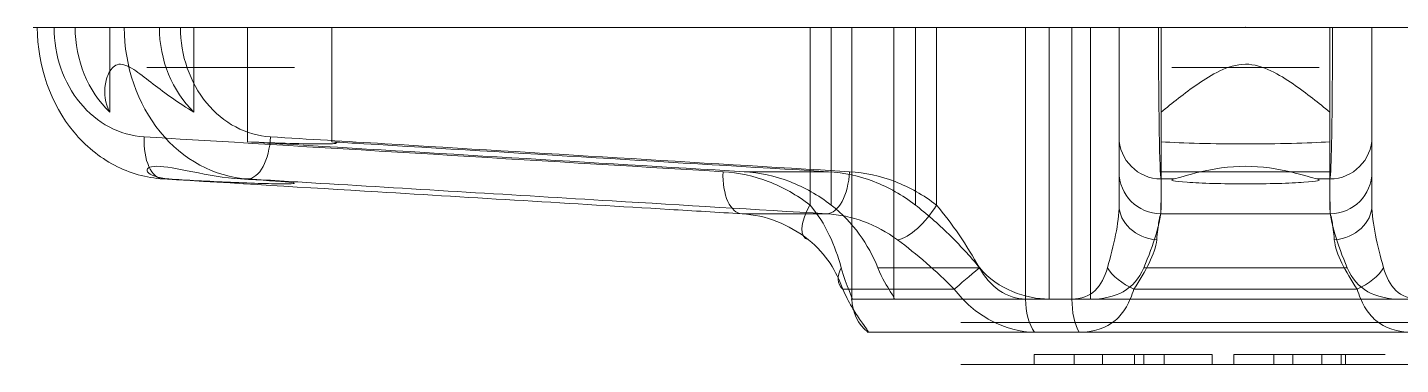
# Model space of a CAD drawing. Header units: inches. Extents: x -3.61 to 3.61, y -1 to 0.
# Drawn here: x -3.614 to 0.46, y -1 to 0 of the extents above; entities that cross this region are included whole.
import ezdxf

# ---------------------------------------------------------------- set-up
doc = ezdxf.new("R2010")
doc.units = ezdxf.units.IN
doc.header["$MEASUREMENT"] = 0
doc.layers.add('1', color=7, linetype='Continuous', true_color=0xffffff)
doc.layers.add('61', color=7, linetype='Continuous', true_color=0xffffff)

msp = doc.modelspace()

# ---------------------------------------------------------------- linework, layer by layer
at = {"layer": '1', "color": 1, "linetype": 'Continuous', "lineweight": 13}
for p, q in [((-3.5351, 0, -1.608), (-1.2921, 0, -0.313)), ((-3.4726, 0, -1.7162), (-3.3699, 0, -1.657)), ((-3.3699, 0, -1.657), (-3.3699, -0.2508, -1.657)), ((-3.1199, 0, -2.09), (-3.2226, 0, -2.1493)), ((-0.9171, 0, -0.9625), (-3.1601, 0, -2.2575)), ((-3.1199, -0.2508, -2.09), (-3.1199, 0, -2.09)), ((-2.9613, -0.3393, -1.421), (-2.9613, 0, -1.421)), ((-2.9613, 0, -1.421), (-1.2296, 0, -0.4212)), ((-2.7113, 0, -1.854), (-2.7113, -0.3393, -1.854)), ((-0.9796, 0, -0.8542), (-2.7113, 0, -1.854)), ((-1.2921, -0.5268, -0.313), (-1.2921, 0, -0.313)), ((-1.2296, -0.5268, -0.4212), (-1.2296, 0, -0.4212)), ((-1.1676, 0, -0.0795), (-1.1676, -0.8059, -0.0795)), ((-1.0429, 0, -0.071), (-1.0429, -0.8059, -0.071)), ((-0.9796, 0, -0.8542), (-0.9796, -0.5268, -0.8542)), ((-0.9171, 0, -0.9625), (-0.9171, -0.5268, -0.9625)), ((-0.6526, -0.8059, -0.9715), (-0.6526, 0, -0.9715)), ((-0.5829, -0.8059, -0.8677), (-0.5829, 0, -0.8677)), ((-0.515, -0.8059, 1.0509), (-0.515, 0, 1.0509)), ((-0.46, -0.8059, 0.9387), (-0.46, 0, 0.9387)), ((-0.375, 0, 1.2754), (-0.375, -0.5268, 1.2754)), ((-0.375, 0, 1.2754), (-0.375, 0, 3.8655)), ((-0.25, 0, 3.2751), (-0.25, -0.3393, 3.2751)), ((-0.25, -0.2508, 3.7469), (-0.25, 0, 3.7469)), ((-0.25, 0, 1.2754), (-0.25, -0.5268, 1.2754)), ((-0.25, 0, 1.2754), (-0.25, 0, 3.2751)), ((-0.25, 0, 3.7469), (-0.25, 0, 3.8655)), ((0.25, 0, 3.2751), (0.25, -0.3393, 3.2751)), ((0.25, -0.2508, 3.7469), (0.25, 0, 3.7469)), ((0.25, -0.5268, 1.2754), (0.25, 0, 1.2754)), ((0.25, 0, 3.8655), (0.25, 0, 3.7469)), ((0.25, 0, 3.2751), (0.25, 0, 1.2754)), ((0.375, -0.5268, 1.2754), (0.375, 0, 1.2754)), ((0.375, 0, 3.8655), (0.375, 0, 1.2754)), ((-0.627, -1, -0.3762), (-0.627, -0.97, -0.3762)), ((-0.627, -1, 0.3762), (-0.627, -0.97, 0.3762)), ((-0.5085, -1, 0.058), (-0.5085, -0.97, 0.058)), ((-0.5085, -1, 0.249), (-0.5085, -0.97, 0.249)), ((-0.5085, -1, -0.0621), (-0.5085, -0.97, -0.0621)), ((-0.5085, -1, -0.3762), (-0.5085, -0.97, -0.3762)), ((-0.4247, -1, -0.0705), (-0.4247, -0.97, -0.0705)), ((-0.3294, -1, 0.2463), (-0.3294, -0.97, 0.2463)), ((-0.3018, -1, -0.0442), (-0.3018, -0.97, -0.0442)), ((-0.241, -1, -0.3762), (-0.241, -0.97, -0.3762)), ((-0.0992, -1, -0.3762), (-0.0992, -0.97, -0.3762)), ((-0.0351, -1, -0.3762), (-0.0351, -0.97, -0.3762)), ((-0.0351, -1, 0.3762), (-0.0351, -0.97, 0.3762)), ((0.0836, -1, 0.249), (0.0836, -0.97, 0.249)), ((0.0836, -1, 0.0353), (0.0836, -0.97, 0.0353)), ((0.0836, -1, -0.0923), (0.0836, -0.97, -0.0923)), ((0.0836, -1, -0.3762), (0.0836, -0.97, -0.3762)), ((0.1408, -1, 0.249), (0.1408, -0.97, 0.249)), ((0.2261, -1, 0.2438), (0.2261, -0.97, 0.2438)), ((0.2838, -1, -0.0815), (0.2838, -0.97, -0.0815)), ((0.2962, -1, 0.3648), (0.2962, -0.97, 0.3648))]:
    msp.add_line(p, q, dxfattribs=at)
at = {"layer": '1', "color": 1, "linetype": 'Continuous', "lineweight": 13, "extrusion": (0, -1, 0)}
for centre, radius in [((-3.0406, -1.7555), 0.1406), ((0, 3.511), 0.1406), ((-3.0406, -1.7555, 0.119), 0.2188), ((-3.0406, -1.7555, 0.119), 0.1406), ((0, 3.511, 0.119), 0.2188), ((0, 3.511, 0.119), 0.1406), ((0, 0, 0.875), 0.845), ((0, 0, 1), 0.845)]:
    msp.add_circle(centre, radius, dxfattribs=at)
at = {"layer": '1', "color": 1, "linetype": 'Continuous', "lineweight": 13, "extrusion": (0, 1, 0)}
for centre, radius, start, end in [((3.4726, -1.7162), 0.125, 333.7004, 60), ((0, 0), 3.9986, 326.2996, 333.7004), ((0, 0), 3.8736, 326.2996, 333.7004), ((3.2226, -2.1493), 0.125, 240, 326.2996), ((0.25, 3.8655), 0.125, 0, 86.2996), ((0, 0), 3.9986, 86.2996, 93.7004), ((0, 0), 3.8736, 86.2996, 93.7004), ((-0.25, 3.8655), 0.125, 93.7004, 180), ((0, 0, -0.8059), 1.1703, 356.1063, 63.8937), ((0, 0, -0.8059), 1.0453, 356.1063, 63.8937), ((0, 0, -0.8059), 1.1703, 236.1063, 303.8937), ((0, 0, -0.8059), 1.0453, 236.1063, 303.8937)]:
    msp.add_arc(centre, radius, start, end, dxfattribs=at)
at = {"layer": '1', "color": 1, "linetype": 'Continuous', "lineweight": 13, "extrusion": (0, -1, 0)}
for centre, radius, start, end in [((-3.0406, -1.7555), 0.3438, 163.3418, 256.6582), ((-3.0406, -1.7555), 0.3438, 343.3418, 76.6582), ((-1.4171, -0.0964), 0.25, 300, 3.8937), ((-1.4171, -0.0964), 0.375, 300, 3.8937), ((0, 0), 1.1703, 116.1063, 183.8937), ((0, 0), 1.0453, 116.1063, 183.8937), ((-0.7921, -1.179), 0.375, 56.1063, 120), ((-0.7921, -1.179), 0.25, 56.1063, 120), ((0, 0), 1.1703, 236.1063, 303.8937), ((0, 0), 1.0453, 236.1063, 303.8937), ((-0.625, 1.2754), 0.25, 296.1063, 0), ((-0.625, 1.2754), 0.375, 296.1063, 0), ((0, 3.511), 0.3438, 223.3418, 316.6582), ((0, 3.511), 0.3438, 43.3418, 136.6582), ((0.625, 1.2754), 0.375, 180, 243.8937), ((0.625, 1.2754), 0.25, 180, 243.8937), ((0, 0, 0.4279), 1.5931, 200.9714, 219.0286), ((0, 0, 0.4279), 1.5931, 80.9714, 99.0286), ((0, 0, 0.4494), 3.5721, 205.9794, 206.6014), ((0, 0, 0.4494), 3.5721, 213.3986, 214.0206), ((0, 0, 0.4494), 3.5721, 93.3986, 94.0206), ((0, 0, 0.4494), 3.5721, 85.9794, 86.6014), ((0, 0, 0.5528), 1.5996, 200.9714, 219.0286), ((0, 0, 0.5528), 1.5996, 80.9714, 99.0286), ((0, 0, 0.7133), 1.126, 194.4367, 225.5633), ((0, 0, 0.7133), 1.126, 74.4367, 105.5633), ((0, 0, 0.7761), 1.2341, 194.4367, 225.5633), ((0, 0, 0.7761), 1.2341, 74.4367, 105.5633), ((0, 0, 0.9043), 1.1224, 116.1063, 183.8937), ((0, 0, 0.9043), 1.1224, 236.1063, 303.8937)]:
    msp.add_arc(centre, radius, start, end, dxfattribs=at)
at = {"layer": '1', "color": 1, "linetype": 'Continuous', "lineweight": 13, "extrusion": (0.864844, -0.052208, 0.499318)}
for centre, start, end in [((-0.5171, 0.2345, -3.535), 91.7265, 181.5162), ((-0.502, -0.2652, -3.535), 181.9367, 271.7265)]:
    msp.add_arc(centre, 0.125, start, end, dxfattribs=at)
at = {"layer": '1', "color": 1, "linetype": 'Continuous', "lineweight": 13, "extrusion": (0, 0.052208, 0.998636)}
for centre, start, end in [((0.25, 0.5098, 3.535), 360, 89.7898), ((-0.25, 0.5098, 3.535), 90.2102, 180)]:
    msp.add_arc(centre, 0.125, start, end, dxfattribs=at)
at = {"layer": '1', "color": 1, "linetype": 'Continuous', "lineweight": 13, "extrusion": (0.864868, -0.051689, 0.499332)}
for centre, start, end in [((-0.5159, 0.2347, -1.5491), 91.7094, 181.2388), ((-0.501, -0.2651, -1.5491), 182.1799, 271.7094)]:
    msp.add_arc(centre, 0.125, start, end, dxfattribs=at)
at = {"layer": '1', "color": 1, "linetype": 'Continuous', "lineweight": 13, "extrusion": (-2.18256e-15, 0.051689, 0.998663)}
for centre, start, end in [((0.25, 0.5087, 1.5491), 360, 89.5294), ((-0.25, 0.5087, 1.5491), 90.4706, 180)]:
    msp.add_arc(centre, 0.125, start, end, dxfattribs=at)
at = {"layer": '1', "color": 1, "linetype": 'Continuous', "lineweight": 13, "extrusion": (0.720211, -0.555333, 0.415814)}
for centre, start, end in [((-1.168, -0.1119, -0.7682), 107.777, 191.5647), ((-1.0153, -0.5881, -0.7682), 203.9893, 287.777)]:
    msp.add_arc(centre, 0.125, start, end, dxfattribs=at)
at = {"layer": '1', "color": 1, "linetype": 'Continuous', "lineweight": 13, "extrusion": (0, 0.555333, 0.831628)}
for centre, start, end in [((0.25, 1.1464, 0.7682), 0, 83.7877), ((-0.25, 1.1464, 0.7682), 96.2123, 180)]:
    msp.add_arc(centre, 0.125, start, end, dxfattribs=at)
at = {"layer": '1', "color": 1, "linetype": 'Continuous', "lineweight": 13, "extrusion": (0.315712, -0.766311, 0.559548)}
msp.add_arc((-1.2799, -0.3693, 0.0452), 0.125, 143.6362, 195.0756, dxfattribs=at)
at = {"layer": '1', "color": 1, "linetype": 'Continuous', "lineweight": 13, "extrusion": (0.642438, -0.766311, -0.006359)}
msp.add_arc((-1.0624, -0.8037, 0.0452), 0.125, 218.1259, 269.5654, dxfattribs=at)
at = {"layer": '1', "color": 1, "linetype": 'Continuous', "lineweight": 13, "extrusion": (0.326726, 0.766311, 0.553188)}
msp.add_arc((-0.0018, 1.3321, -0.0452), 0.125, 37.6228, 89.0622, dxfattribs=at)
at = {"layer": '1', "color": 1, "linetype": 'Continuous', "lineweight": 13, "extrusion": (-0.326726, 0.766311, 0.553188)}
msp.add_arc((0.0018, 1.3321, -0.0452), 0.125, 90.9378, 142.3772, dxfattribs=at)
at = {"layer": '1', "color": 1, "linetype": 'Continuous', "lineweight": 13, "extrusion": (-0.067906, -8.67016e-17, 0.997692)}
msp.add_arc((0.8059, -1.0453), 0.125, 270, 321.9455, dxfattribs=at)
at = {"layer": '1', "color": 1, "linetype": 'Continuous', "lineweight": 13, "extrusion": (0.830073, -2.13419e-16, -0.557654)}
msp.add_arc((-0.8059, -1.0453), 0.125, 218.0545, 270, dxfattribs=at)
at = {"layer": '1', "color": 1, "linetype": 'Continuous', "lineweight": 13, "extrusion": (0.897979, 3.20129e-16, 0.440038)}
msp.add_arc((-0.8059, 1.0453), 0.125, 90, 141.9455, dxfattribs=at)
at = {"layer": '1', "color": 1, "linetype": 'Continuous', "lineweight": 13}
for points, knots in [([(-3.2112, -0.4494, -1.5648), (-3.2614, -0.4464, -1.5925), (-3.3101, -0.4326, -1.6194), (-3.4009, -0.3848, -1.6697), (-3.4421, -0.3512, -1.6925), (-3.5449, -0.2275, -1.7495), (-3.5847, -0.115, -1.7716), (-3.5847, 0, -1.7716)], [0, 0, 0, 0, 0.25, 0.25, 0.5, 0.5, 1, 1, 1, 1]), ([(0.2505, -0.4494, 3.5633), (0.2516, -0.4464, 3.6207), (0.2526, -0.4326, 3.6764), (0.2545, -0.3848, 3.7801), (0.2553, -0.3512, 3.8272), (0.2573, -0.2275, 3.9447), (0.2581, -0.115, 3.9902), (0.2581, 0, 3.9902)], [0, 0, 0, 0, 0.25, 0.25, 0.5, 0.5, 1, 1, 1, 1]), ([(-3.3266, 0, -2.2186), (-3.3266, -0.1149, -2.2186), (-3.2876, -0.2273, -2.1953), (-3.1535, -0.3921, -2.1147), (-3.0589, -0.4434, -2.0578), (-2.9607, -0.4494, -1.9986)], [0, 0, 0, 0, 0.5, 0.5, 1, 1, 1, 1]), ([(-0.2581, 0, 3.9902), (-0.2581, -0.1149, 3.9902), (-0.2573, -0.2273, 3.9448), (-0.2546, -0.3921, 3.7883), (-0.2527, -0.4434, 3.678), (-0.2505, -0.4494, 3.5633)], [0, 0, 0, 0, 0.5, 0.5, 1, 1, 1, 1]), ([(-3.1199, -0.2508, -2.09), (-3.1645, -0.2251, -2.0794), (-3.2052, -0.1956, -2.0605), (-3.2593, -0.1538, -2.0216), (-3.2763, -0.1403, -2.0069), (-3.309, -0.1177, -1.9716), (-3.3248, -0.1091, -1.9507), (-3.3514, -0.1089, -1.9049), (-3.3616, -0.1173, -1.8808), (-3.376, -0.1397, -1.8348), (-3.3804, -0.1535, -1.8124), (-3.3871, -0.1955, -1.7457), (-3.3831, -0.2251, -1.701), (-3.3699, -0.2508, -1.657)], [0, 0, 0, 0, 0.25, 0.25, 0.375, 0.375, 0.5, 0.5, 0.625, 0.625, 0.75, 0.75, 1, 1, 1, 1]), ([(-0.25, -0.2508, 3.7469), (-0.2186, -0.2251, 3.7803), (-0.1819, -0.1956, 3.8061), (-0.1211, -0.1538, 3.8335), (-0.0999, -0.1403, 3.8408), (-0.053, -0.1177, 3.8515), (-0.027, -0.1091, 3.8547), (0.026, -0.1089, 3.8548), (0.052, -0.1173, 3.8517), (0.099, -0.1397, 3.8411), (0.1206, -0.1535, 3.8337), (0.1817, -0.1955, 3.8062), (0.2184, -0.2251, 3.7804), (0.25, -0.2508, 3.7469)], [0, 0, 0, 0, 0.25, 0.25, 0.375, 0.375, 0.5, 0.5, 0.625, 0.625, 0.75, 0.75, 1, 1, 1, 1]), ([(-2.9613, -0.3393, -1.421), (-2.9161, -0.3412, -1.4317), (-2.8728, -0.3427, -1.4519), (-2.798, -0.3449, -1.5075), (-2.7665, -0.3454, -1.5428), (-2.7194, -0.3454, -1.6243), (-2.7046, -0.3449, -1.6693), (-2.6938, -0.3427, -1.762), (-2.698, -0.3412, -1.8096), (-2.7113, -0.3393, -1.854)], [0, 0, 0, 0, 0.25, 0.25, 0.5, 0.5, 0.75, 0.75, 1, 1, 1, 1]), ([(0.25, -0.3393, 3.2751), (0.2181, -0.3412, 3.2413), (0.1791, -0.3427, 3.2139), (0.0934, -0.3449, 3.1769), (0.0471, -0.3454, 3.1673), (-0.047, -0.3454, 3.1672), (-0.0934, -0.3449, 3.1769), (-0.1791, -0.3427, 3.2139), (-0.2181, -0.3412, 3.2413), (-0.25, -0.3393, 3.2751)], [0, 0, 0, 0, 0.25, 0.25, 0.5, 0.5, 0.75, 0.75, 1, 1, 1, 1]), ([(-2.9822, -0.4494, -1.9663), (-3.029, -0.447, -1.9793), (-3.0793, -0.4373, -1.976), (-3.1674, -0.4195, -1.94), (-3.2058, -0.4119, -1.9069), (-3.2543, -0.4119, -1.8229), (-3.2638, -0.4195, -1.7729), (-3.2509, -0.4374, -1.6786), (-3.2285, -0.447, -1.6334), (-3.194, -0.4494, -1.5995)], [0, 0, 0, 0, 0.25, 0.25, 0.5, 0.5, 0.75, 0.75, 1, 1, 1, 1]), ([(-0.2118, -0.4494, 3.5659), (-0.1997, -0.447, 3.6125), (-0.1716, -0.4373, 3.6548), (-0.0965, -0.4195, 3.713), (-0.0483, -0.4119, 3.7297), (0.0482, -0.4119, 3.7298), (0.0965, -0.4195, 3.713), (0.1717, -0.4374, 3.6546), (0.1997, -0.447, 3.6125), (0.2118, -0.4494, 3.5659)], [0, 0, 0, 0, 0.25, 0.25, 0.5, 0.5, 0.75, 0.75, 1, 1, 1, 1]), ([(-1.4937, -0.5528, -0.5725), (-1.5657, -0.5485, -0.6142), (-1.6378, -0.5441, -0.6558), (-1.998, -0.5225, -0.864), (-2.2863, -0.5052, -1.0306), (-2.7867, -0.475, -1.3196), (-2.999, -0.4622, -1.4422), (-3.2112, -0.4494, -1.5648)], [0, 0, 0, 0, 0.125867, 0.125867, 0.629334, 0.629334, 1, 1, 1, 1]), ([(-3.194, -0.4494, -1.5995), (-3.1462, -0.4527, -1.5525), (-3.0771, -0.4565, -1.5298), (-2.9785, -0.4608, -1.5432), (-2.9466, -0.462, -1.5552), (-2.891, -0.4636, -1.5925), (-2.8678, -0.4641, -1.6174), (-2.8346, -0.4641, -1.6748), (-2.8246, -0.4636, -1.7075), (-2.8201, -0.462, -1.7738), (-2.8255, -0.4608, -1.8075), (-2.8635, -0.4565, -1.9001), (-2.9176, -0.4527, -1.9484), (-2.9822, -0.4494, -1.9663)], [0, 0, 0, 0, 0.25, 0.25, 0.375, 0.375, 0.5, 0.5, 0.625, 0.625, 0.75, 0.75, 1, 1, 1, 1]), ([(-2.9607, -0.4494, -1.9986), (-2.8886, -0.4537, -1.957), (-2.8166, -0.4581, -1.9154), (-2.4562, -0.4798, -1.7074), (-2.1679, -0.4972, -1.541), (-1.6673, -0.5273, -1.2522), (-1.455, -0.5401, -1.1297), (-1.2426, -0.5528, -1.0073)], [0, 0, 0, 0, 0.125867, 0.125867, 0.629334, 0.629334, 1, 1, 1, 1]), ([(-0.2505, -0.4494, 3.5633), (-0.2505, -0.4537, 3.4801), (-0.2505, -0.4581, 3.3969), (-0.2505, -0.4798, 2.9808), (-0.2506, -0.4972, 2.6479), (-0.2508, -0.5273, 2.07), (-0.2509, -0.5401, 1.8249), (-0.251, -0.5528, 1.5798)], [0, 0, 0, 0, 0.125867, 0.125867, 0.629334, 0.629334, 1, 1, 1, 1]), ([(0.2118, -0.4494, 3.5659), (0.2286, -0.4527, 3.5009), (0.2137, -0.4565, 3.4298), (0.1528, -0.4608, 3.351), (0.1265, -0.462, 3.3294), (0.0664, -0.4636, 3.2999), (0.0332, -0.4641, 3.2923), (-0.0331, -0.4641, 3.2922), (-0.0664, -0.4636, 3.2999), (-0.1261, -0.462, 3.3292), (-0.1526, -0.4608, 3.3507), (-0.2138, -0.4565, 3.4299), (-0.2286, -0.4527, 3.5009), (-0.2118, -0.4494, 3.5659)], [0, 0, 0, 0, 0.25, 0.25, 0.375, 0.375, 0.5, 0.5, 0.625, 0.625, 0.75, 0.75, 1, 1, 1, 1]), ([(0.251, -0.5528, 1.5798), (0.251, -0.5485, 1.663), (0.2509, -0.5441, 1.7463), (0.2507, -0.5225, 2.1624), (0.2506, -0.5052, 2.4952), (0.2505, -0.475, 3.0732), (0.2505, -0.4622, 3.3183), (0.2505, -0.4494, 3.5633)], [0, 0, 0, 0, 0.125867, 0.125867, 0.629334, 0.629334, 1, 1, 1, 1]), ([(-1.2921, -0.5268, -0.313), (-1.2685, -0.5541, -0.2993), (-1.25, -0.5844, -0.2837), (-1.2201, -0.6471, -0.2519), (-1.2085, -0.6797, -0.2356), (-1.1993, -0.7133, -0.2193)], [0, 0, 0, 0, 0.5, 0.5, 1, 1, 1, 1]), ([(-1.0905, -0.7133, -0.2807), (-1.105, -0.6781, -0.3064), (-1.123, -0.6446, -0.3315), (-1.1686, -0.5818, -0.3793), (-1.1964, -0.5524, -0.402), (-1.2296, -0.5268, -0.4212)], [0, 0, 0, 0, 0.5, 0.5, 1, 1, 1, 1]), ([(-0.9796, -0.5268, -0.8542), (-0.9464, -0.5524, -0.8351), (-0.9127, -0.5818, -0.8224), (-0.8486, -0.6446, -0.8068), (-0.8178, -0.6781, -0.8037), (-0.7883, -0.7133, -0.804)], [0, 0, 0, 0, 0.5, 0.5, 1, 1, 1, 1]), ([(-0.7896, -0.7133, -0.929), (-0.8084, -0.6797, -0.9288), (-0.8285, -0.6467, -0.9307), (-0.871, -0.584, -0.9408), (-0.8934, -0.5542, -0.9488), (-0.9171, -0.5268, -0.9625)], [0, 0, 0, 0, 0.5, 0.5, 1, 1, 1, 1]), ([(-0.4097, -0.7133, 1.1483), (-0.4002, -0.6797, 1.1645), (-0.3918, -0.6467, 1.1828), (-0.3792, -0.584, 1.2247), (-0.375, -0.5542, 1.2481), (-0.375, -0.5268, 1.2754)], [0, 0, 0, 0, 0.5, 0.5, 1, 1, 1, 1]), ([(-0.25, -0.5268, 1.2754), (-0.25, -0.5524, 1.2371), (-0.2558, -0.5818, 1.2017), (-0.2744, -0.6446, 1.1383), (-0.2871, -0.6781, 1.1101), (-0.3021, -0.7133, 1.0847)], [0, 0, 0, 0, 0.5, 0.5, 1, 1, 1, 1]), ([(0.3021, -0.7133, 1.0847), (0.2871, -0.678, 1.1102), (0.2742, -0.644, 1.1389), (0.2557, -0.5813, 1.2023), (0.25, -0.5525, 1.2369), (0.25, -0.5268, 1.2754)], [0, 0, 0, 0, 0.5, 0.5, 1, 1, 1, 1]), ([(0.375, -0.5268, 1.2754), (0.375, -0.5541, 1.2482), (0.3793, -0.5844, 1.2244), (0.3919, -0.6471, 1.1826), (0.4002, -0.6797, 1.1644), (0.4097, -0.7133, 1.1483)], [0, 0, 0, 0, 0.5, 0.5, 1, 1, 1, 1]), ([(-1.2961, -0.6301, -0.444), (-1.3254, -0.6069, -0.4635), (-1.3573, -0.5886, -0.4846), (-1.4238, -0.5626, -0.5278), (-1.4582, -0.5549, -0.5499), (-1.4937, -0.5528, -0.5725)], [0, 0, 0, 0, 0.5, 0.5, 1, 1, 1, 1]), ([(-1.2426, -0.5528, -1.0073), (-1.2053, -0.5549, -0.9879), (-1.1683, -0.5628, -0.9688), (-1.0976, -0.5889, -0.9328), (-1.0641, -0.6069, -0.916), (-1.0326, -0.6301, -0.9004)], [0, 0, 0, 0, 0.5, 0.5, 1, 1, 1, 1]), ([(-0.251, -0.5528, 1.5798), (-0.2529, -0.5549, 1.5378), (-0.2549, -0.5628, 1.4961), (-0.2591, -0.5889, 1.417), (-0.2613, -0.6069, 1.3796), (-0.2635, -0.6301, 1.3444)], [0, 0, 0, 0, 0.5, 0.5, 1, 1, 1, 1]), ([(0.2635, -0.6301, 1.3444), (0.2613, -0.6069, 1.3796), (0.259, -0.5886, 1.4177), (0.2548, -0.5626, 1.497), (0.2529, -0.5549, 1.5378), (0.251, -0.5528, 1.5798)], [0, 0, 0, 0, 0.5, 0.5, 1, 1, 1, 1]), ([(-1.1951, -0.7761, -0.3077), (-1.2044, -0.7497, -0.3331), (-1.2164, -0.7241, -0.3578), (-1.2489, -0.6748, -0.4044), (-1.2696, -0.651, -0.4263), (-1.2961, -0.6301, -0.444)], [0, 0, 0, 0, 0.5, 0.5, 1, 1, 1, 1]), ([(0.3311, -0.7761, 1.1888), (0.3137, -0.7497, 1.2096), (0.2983, -0.7241, 1.2324), (0.2743, -0.6748, 1.2837), (0.2656, -0.651, 1.3127), (0.2635, -0.6301, 1.3444)], [0, 0, 0, 0, 0.5, 0.5, 1, 1, 1, 1]), ([(-1.1993, -0.7133, -0.2193), (-1.192, -0.7398, -0.2064), (-1.1832, -0.7634, -0.1884), (-1.1696, -0.7967, -0.1402), (-1.1656, -0.8059, -0.1099), (-1.1676, -0.8059, -0.0795)], [0, 0, 0, 0, 0.5, 0.5, 1, 1, 1, 1]), ([(-1.0429, -0.8059, -0.071), (-1.0401, -0.8059, -0.1121), (-1.0445, -0.7989, -0.1532), (-1.0632, -0.7687, -0.2261), (-1.0774, -0.7449, -0.2577), (-1.0905, -0.7133, -0.2807)], [0, 0, 0, 0, 0.5, 0.5, 1, 1, 1, 1]), ([(-0.6526, -0.8059, -0.9715), (-0.678, -0.8059, -0.9544), (-0.7062, -0.7967, -0.9429), (-0.7546, -0.7635, -0.9305), (-0.7747, -0.7398, -0.9291), (-0.7896, -0.7133, -0.929)], [0, 0, 0, 0, 0.5, 0.5, 1, 1, 1, 1]), ([(-0.7883, -0.7133, -0.804), (-0.7619, -0.7449, -0.8043), (-0.7274, -0.7687, -0.8077), (-0.6549, -0.7989, -0.8279), (-0.6171, -0.8059, -0.8447), (-0.5829, -0.8059, -0.8677)], [0, 0, 0, 0, 0.5, 0.5, 1, 1, 1, 1]), ([(-0.515, -0.8059, 1.0509), (-0.4875, -0.8059, 1.0644), (-0.4634, -0.7967, 1.083), (-0.4286, -0.7635, 1.1188), (-0.4173, -0.7398, 1.1355), (-0.4097, -0.7133, 1.1483)], [0, 0, 0, 0, 0.5, 0.5, 1, 1, 1, 1]), ([(-0.3021, -0.7133, 1.0847), (-0.3156, -0.7449, 1.0619), (-0.3358, -0.7687, 1.0338), (-0.3897, -0.799, 0.9811), (-0.423, -0.8059, 0.9568), (-0.46, -0.8059, 0.9387)], [0, 0, 0, 0, 0.5, 0.5, 1, 1, 1, 1]), ([(0.46, -0.8059, 0.9387), (0.423, -0.8059, 0.9568), (0.3897, -0.799, 0.9811), (0.3358, -0.7687, 1.0338), (0.3156, -0.7449, 1.0619), (0.3021, -0.7133, 1.0847)], [0, 0, 0, 0, 0.5, 0.5, 1, 1, 1, 1]), ([(0.4097, -0.7133, 1.1483), (0.4173, -0.7398, 1.1355), (0.4284, -0.7634, 1.1189), (0.4634, -0.7967, 1.083), (0.4876, -0.8059, 1.0644), (0.515, -0.8059, 1.0509)], [0, 0, 0, 0, 0.5, 0.5, 1, 1, 1, 1]), ([(-1.1198, -0.9043, -0.0762), (-1.1165, -0.9043, -0.125), (-1.1267, -0.8919, -0.1732), (-1.15, -0.8584, -0.2325), (-1.1591, -0.8445, -0.2506), (-1.1773, -0.8131, -0.2822), (-1.1865, -0.7955, -0.2958), (-1.1951, -0.7761, -0.3077)], [0, 0, 0, 0, 0.5, 0.5, 0.75, 0.75, 1, 1, 1, 1]), ([(-0.864, -0.7761, -0.8812), (-0.8495, -0.7955, -0.8796), (-0.8331, -0.8131, -0.8785), (-0.7966, -0.8445, -0.8785), (-0.7763, -0.8584, -0.8797), (-0.7134, -0.8919, -0.8891), (-0.6665, -0.9043, -0.9044), (-0.6259, -0.9043, -0.9317)], [0, 0, 0, 0, 0.25, 0.25, 0.5, 0.5, 1, 1, 1, 1]), ([(-0.3311, -0.7761, 1.1888), (-0.337, -0.7955, 1.1755), (-0.3443, -0.8131, 1.1607), (-0.3625, -0.8445, 1.1292), (-0.3736, -0.8584, 1.1122), (-0.4133, -0.8919, 1.0623), (-0.45, -0.9043, 1.0294), (-0.4939, -0.9043, 1.0079)], [0, 0, 0, 0, 0.25, 0.25, 0.5, 0.5, 1, 1, 1, 1]), ([(0.4939, -0.9043, 1.0079), (0.45, -0.9043, 1.0294), (0.4133, -0.8919, 1.0623), (0.3737, -0.8584, 1.1121), (0.3625, -0.8445, 1.1291), (0.3443, -0.8131, 1.1607), (0.337, -0.7955, 1.1755), (0.3311, -0.7761, 1.1888)], [0, 0, 0, 0, 0.5, 0.5, 0.75, 0.75, 1, 1, 1, 1])]:
    msp.add_open_spline(points, degree=3, knots=knots, dxfattribs=at)
at = {"layer": '1', "color": 1, "linetype": 'Continuous', "lineweight": 13, "extrusion": (-0.5, -3.63751e-15, 0.866025)}
msp.add_open_spline([(-3.5351, 0, -1.608), (-3.5351, -0.0831, -1.608), (-3.5066, -0.1644, -1.5915), (-3.433, -0.2537, -1.549), (-3.4035, -0.278, -1.532), (-3.3385, -0.3124, -1.4945), (-3.3037, -0.3224, -1.4744), (-3.2678, -0.3246, -1.4537)], degree=3, knots=[0, 0, 0, 0, 0.5, 0.5, 0.75, 0.75, 1, 1, 1, 1], dxfattribs=at)
at = {"layer": '1', "color": 1, "linetype": 'Continuous', "lineweight": 13, "extrusion": (-0.5, 0, 0.866025)}
for points in [[(-3.3699, -0.2508, -1.657), (-3.434, -0.19, -1.6939), (-3.4726, -0.0963, -1.7162), (-3.4726, 0, -1.7162)], [(-3.2226, 0, -2.1493), (-3.2226, -0.0963, -2.1493), (-3.184, -0.19, -2.127), (-3.1199, -0.2508, -2.09)]]:
    msp.add_open_spline(points, degree=3, dxfattribs=at)
at = {"layer": '1', "color": 1, "linetype": 'Continuous', "lineweight": 13, "extrusion": (-0.5, 9.26699e-14, 0.866025)}
msp.add_open_spline([(-2.8928, -0.3246, -2.1032), (-2.9287, -0.3224, -2.1239), (-2.9635, -0.3124, -2.144), (-3.0285, -0.278, -2.1815), (-3.058, -0.2537, -2.1985), (-3.1316, -0.1644, -2.241), (-3.1601, -0.0831, -2.2575), (-3.1601, 0, -2.2575)], degree=3, knots=[0, 0, 0, 0, 0.25, 0.25, 0.5, 0.5, 1, 1, 1, 1], dxfattribs=at)
at = {"layer": '1', "color": 1, "linetype": 'Continuous', "lineweight": 13, "extrusion": (1, -4.79854e-15, 1.88919e-14)}
msp.add_open_spline([(-0.375, -0.3246, 3.5568), (-0.375, -0.3224, 3.5983), (-0.375, -0.3124, 3.6385), (-0.375, -0.278, 3.7135), (-0.375, -0.2537, 3.7475), (-0.375, -0.1644, 3.8326), (-0.375, -0.0831, 3.8655), (-0.375, 0, 3.8655)], degree=3, knots=[0, 0, 0, 0, 0.25, 0.25, 0.5, 0.5, 1, 1, 1, 1], dxfattribs=at)
at = {"layer": '1', "color": 1, "linetype": 'Continuous', "lineweight": 13, "extrusion": (1, 0, 9.36284e-16)}
for points in [[(-0.25, 0, 3.8655), (-0.25, -0.0963, 3.8655), (-0.25, -0.19, 3.8209), (-0.25, -0.2508, 3.7469)], [(0.25, -0.2508, 3.7469), (0.25, -0.19, 3.8209), (0.25, -0.0963, 3.8655), (0.25, 0, 3.8655)]]:
    msp.add_open_spline(points, degree=3, dxfattribs=at)
at = {"layer": '1', "color": 1, "linetype": 'Continuous', "lineweight": 13, "extrusion": (1, 4.79854e-15, -1.88919e-14)}
msp.add_open_spline([(0.375, 0, 3.8655), (0.375, -0.0831, 3.8655), (0.375, -0.1644, 3.8326), (0.375, -0.2537, 3.7475), (0.375, -0.278, 3.7135), (0.375, -0.3124, 3.6385), (0.375, -0.3224, 3.5983), (0.375, -0.3246, 3.5568)], degree=3, knots=[0, 0, 0, 0, 0.5, 0.5, 0.75, 0.75, 1, 1, 1, 1], dxfattribs=at)
at = {"layer": '1', "color": 1, "linetype": 'Continuous', "lineweight": 13, "extrusion": (0.5, -4.70776e-12, -0.866025)}
msp.add_open_spline([(-3.2678, -0.3246, -1.4537), (-2.6952, -0.3591, -1.1231), (-2.1227, -0.3937, -0.7925), (-1.5501, -0.4279, -0.4619)], degree=3, dxfattribs=at)
at = {"layer": '1', "color": 1, "linetype": 'Continuous', "lineweight": 13, "extrusion": (0.5, -9.38449e-12, -0.866025)}
msp.add_open_spline([(-1.1751, -0.4279, -1.1114), (-1.6346, -0.4005, -1.3768), (-2.0942, -0.3727, -1.6421), (-2.6668, -0.3382, -1.9727), (-2.7798, -0.3314, -2.0379), (-2.8928, -0.3246, -2.1032)], degree=3, knots=[0, 0, 0, 0, 0.802645, 0.802645, 1, 1, 1, 1], dxfattribs=at)
at = {"layer": '1', "color": 1, "linetype": 'Continuous', "lineweight": 13, "extrusion": (1, -3.19925e-12, 1.66739e-13)}
msp.add_open_spline([(-0.375, -0.4279, 1.5734), (-0.375, -0.4005, 2.104), (-0.375, -0.3727, 2.6347), (-0.375, -0.3382, 3.2959), (-0.375, -0.3314, 3.4263), (-0.375, -0.3246, 3.5568)], degree=3, knots=[0, 0, 0, 0, 0.802645, 0.802645, 1, 1, 1, 1], dxfattribs=at)
at = {"layer": '1', "color": 1, "linetype": 'Continuous', "lineweight": 13, "extrusion": (1, 3.03475e-12, -1.58165e-13)}
msp.add_open_spline([(0.375, -0.3246, 3.5568), (0.375, -0.3591, 2.8957), (0.375, -0.3937, 2.2345), (0.375, -0.4279, 1.5734)], degree=3, dxfattribs=at)
at = {"layer": '1', "color": 1, "linetype": 'Continuous', "lineweight": 13, "extrusion": (0.5, -5.87377e-12, -0.866025)}
msp.add_open_spline([(-1.4876, -0.4279, -0.5702), (-1.9471, -0.4005, -0.8355), (-2.4067, -0.3727, -1.1008), (-2.898, -0.3431, -1.3845), (-2.9296, -0.3412, -1.4027), (-2.9613, -0.3393, -1.421)], degree=3, knots=[0, 0, 0, 0, 0.93554, 0.93554, 1, 1, 1, 1], dxfattribs=at)
at = {"layer": '1', "color": 1, "linetype": 'Continuous', "lineweight": 13, "extrusion": (0.5, 1.21147e-11, -0.866025)}
msp.add_open_spline([(-2.7113, -0.3393, -1.854), (-2.6796, -0.3412, -1.8358), (-2.648, -0.3431, -1.8175), (-2.1567, -0.3727, -1.5339), (-1.6971, -0.4005, -1.2685), (-1.2376, -0.4279, -1.0032)], degree=3, knots=[0, 0, 0, 0, 0.06446, 0.06446, 1, 1, 1, 1], dxfattribs=at)
at = {"layer": '1', "color": 1, "linetype": 'Continuous', "lineweight": 13, "extrusion": (1, 3.09051e-12, -1.58809e-13)}
msp.add_open_spline([(-0.25, -0.3393, 3.2751), (-0.25, -0.3412, 3.2385), (-0.25, -0.3431, 3.2019), (-0.25, -0.3727, 2.6347), (-0.25, -0.4005, 2.104), (-0.25, -0.4279, 1.5734)], degree=3, knots=[0, 0, 0, 0, 0.06446, 0.06446, 1, 1, 1, 1], dxfattribs=at)
at = {"layer": '1', "color": 1, "linetype": 'Continuous', "lineweight": 13, "extrusion": (1, -3.48015e-12, 1.78976e-13)}
msp.add_open_spline([(0.25, -0.4279, 1.5734), (0.25, -0.4005, 2.104), (0.25, -0.3727, 2.6347), (0.25, -0.3431, 3.2019), (0.25, -0.3412, 3.2385), (0.25, -0.3393, 3.2751)], degree=3, knots=[0, 0, 0, 0, 0.93554, 0.93554, 1, 1, 1, 1], dxfattribs=at)
at = {"layer": '1', "color": 1, "linetype": 'Continuous', "lineweight": 13, "extrusion": (-0.5, 2.06151e-13, 0.866025)}
msp.add_open_spline([(-1.5501, -0.4279, -0.4619), (-1.5039, -0.4307, -0.4353), (-1.4592, -0.4405, -0.4094), (-1.3723, -0.4737, -0.3593), (-1.3305, -0.4971, -0.3351), (-1.2921, -0.5268, -0.313)], degree=3, knots=[0, 0, 0, 0, 0.5, 0.5, 1, 1, 1, 1], dxfattribs=at)
at = {"layer": '1', "color": 1, "linetype": 'Continuous', "lineweight": 13, "extrusion": (-0.5, 2.17551e-13, 0.866025)}
msp.add_open_spline([(-1.2296, -0.5268, -0.4212), (-1.268, -0.4971, -0.4434), (-1.3089, -0.4741, -0.467), (-1.3957, -0.4407, -0.5172), (-1.4414, -0.4307, -0.5435), (-1.4876, -0.4279, -0.5702)], degree=3, knots=[0, 0, 0, 0, 0.5, 0.5, 1, 1, 1, 1], dxfattribs=at)
at = {"layer": '1', "color": 1, "linetype": 'Continuous', "lineweight": 13, "extrusion": (-0.5, -2.62571e-13, 0.866025)}
msp.add_open_spline([(-1.2376, -0.4279, -1.0032), (-1.1914, -0.4307, -0.9766), (-1.1457, -0.4407, -0.9502), (-1.0589, -0.4741, -0.9), (-1.018, -0.4971, -0.8764), (-0.9796, -0.5268, -0.8542)], degree=3, knots=[0, 0, 0, 0, 0.5, 0.5, 1, 1, 1, 1], dxfattribs=at)
at = {"layer": '1', "color": 1, "linetype": 'Continuous', "lineweight": 13, "extrusion": (-0.5, -2.43834e-13, 0.866025)}
msp.add_open_spline([(-0.9171, -0.5268, -0.9625), (-0.9555, -0.4971, -0.9847), (-0.9964, -0.4741, -1.0083), (-1.0832, -0.4407, -1.0584), (-1.1289, -0.4307, -1.0848), (-1.1751, -0.4279, -1.1114)], degree=3, knots=[0, 0, 0, 0, 0.5, 0.5, 1, 1, 1, 1], dxfattribs=at)
at = {"layer": '1', "color": 1, "linetype": 'Continuous', "lineweight": 13, "extrusion": (-1, -7.93883e-14, 2.63367e-14)}
msp.add_open_spline([(-0.375, -0.5268, 1.2754), (-0.375, -0.4971, 1.3198), (-0.375, -0.4741, 1.3671), (-0.375, -0.4407, 1.4673), (-0.375, -0.4307, 1.5201), (-0.375, -0.4279, 1.5734)], degree=3, knots=[0, 0, 0, 0, 0.5, 0.5, 1, 1, 1, 1], dxfattribs=at)
at = {"layer": '1', "color": 1, "linetype": 'Continuous', "lineweight": 13, "extrusion": (-1, -7.44266e-14, 2.46906e-14)}
msp.add_open_spline([(-0.25, -0.4279, 1.5734), (-0.25, -0.4307, 1.5201), (-0.25, -0.4407, 1.4673), (-0.25, -0.4741, 1.3671), (-0.25, -0.4971, 1.3198), (-0.25, -0.5268, 1.2754)], degree=3, knots=[0, 0, 0, 0, 0.5, 0.5, 1, 1, 1, 1], dxfattribs=at)
at = {"layer": '1', "color": 1, "linetype": 'Continuous', "lineweight": 13, "extrusion": (-1, 8.43501e-14, -2.79827e-14)}
msp.add_open_spline([(0.25, -0.5268, 1.2754), (0.25, -0.4971, 1.3198), (0.25, -0.4741, 1.3671), (0.25, -0.4407, 1.4673), (0.25, -0.4307, 1.5201), (0.25, -0.4279, 1.5734)], degree=3, knots=[0, 0, 0, 0, 0.5, 0.5, 1, 1, 1, 1], dxfattribs=at)
at = {"layer": '1', "color": 1, "linetype": 'Continuous', "lineweight": 13, "extrusion": (-1, 7.19632e-14, -2.38734e-14)}
msp.add_open_spline([(0.375, -0.4279, 1.5734), (0.375, -0.4307, 1.5201), (0.375, -0.4405, 1.4684), (0.375, -0.4737, 1.3681), (0.375, -0.4971, 1.3198), (0.375, -0.5268, 1.2754)], degree=3, knots=[0, 0, 0, 0, 0.5, 0.5, 1, 1, 1, 1], dxfattribs=at)
at = {"layer": '1', "color": 1, "linetype": 'Continuous', "lineweight": 13}
for points in [[(-1.0326, -0.6301, -0.9004), (-0.9753, -0.6721, -0.8722), (-0.9175, -0.7231, -0.8718), (-0.864, -0.7761, -0.8812)], [(-0.2635, -0.6301, 1.3444), (-0.2676, -0.6721, 1.2808), (-0.2962, -0.7231, 1.2305), (-0.3311, -0.7761, 1.1888)], [(-0.627, -0.97, 0.3762), (-0.627, -0.97, 0.1254), (-0.627, -0.97, -0.1254), (-0.627, -0.97, -0.3762)], [(-0.627, -0.97, -0.3762), (-0.5875, -0.97, -0.3762), (-0.548, -0.97, -0.3762), (-0.5085, -0.97, -0.3762)], [(-0.5085, -0.97, 0.058), (-0.5085, -0.97, 0.1217), (-0.5085, -0.97, 0.1853), (-0.5085, -0.97, 0.249)], [(-0.5085, -0.97, -0.3762), (-0.5085, -0.97, -0.2715), (-0.5085, -0.97, -0.1668), (-0.5085, -0.97, -0.0621)], [(-0.241, -0.97, -0.3762), (-0.1937, -0.97, -0.3762), (-0.1465, -0.97, -0.3762), (-0.0992, -0.97, -0.3762)], [(-0.0351, -0.97, 0.3762), (-0.0351, -0.97, 0.1254), (-0.0351, -0.97, -0.1254), (-0.0351, -0.97, -0.3762)], [(-0.0351, -0.97, -0.3762), (0.0045, -0.97, -0.3762), (0.044, -0.97, -0.3762), (0.0836, -0.97, -0.3762)], [(0.0836, -0.97, 0.0353), (0.0836, -0.97, 0.1065), (0.0836, -0.97, 0.1777), (0.0836, -0.97, 0.249)], [(0.0836, -0.97, 0.249), (0.1027, -0.97, 0.249), (0.1217, -0.97, 0.249), (0.1408, -0.97, 0.249)], [(0.0836, -0.97, -0.3762), (0.0836, -0.97, -0.2815), (0.0836, -0.97, -0.1869), (0.0836, -0.97, -0.0923)], [(-0.627, -1, -0.3762), (-0.627, -1, -0.1254), (-0.627, -1, 0.1254), (-0.627, -1, 0.3762)], [(-0.5085, -1, -0.3762), (-0.548, -1, -0.3762), (-0.5875, -1, -0.3762), (-0.627, -1, -0.3762)], [(-0.5085, -1, 0.249), (-0.5085, -1, 0.1853), (-0.5085, -1, 0.1217), (-0.5085, -1, 0.058)], [(-0.5085, -1, -0.0621), (-0.5085, -1, -0.1668), (-0.5085, -1, -0.2715), (-0.5085, -1, -0.3762)], [(-0.0992, -1, -0.3762), (-0.1465, -1, -0.3762), (-0.1937, -1, -0.3762), (-0.241, -1, -0.3762)], [(-0.0351, -1, -0.3762), (-0.0351, -1, -0.1254), (-0.0351, -1, 0.1254), (-0.0351, -1, 0.3762)], [(0.0836, -1, -0.3762), (0.044, -1, -0.3762), (0.0045, -1, -0.3762), (-0.0351, -1, -0.3762)], [(0.0836, -1, 0.249), (0.0836, -1, 0.1777), (0.0836, -1, 0.1065), (0.0836, -1, 0.0353)], [(0.1408, -1, 0.249), (0.1217, -1, 0.249), (0.1027, -1, 0.249), (0.0836, -1, 0.249)], [(0.0836, -1, -0.0923), (0.0836, -1, -0.1869), (0.0836, -1, -0.2815), (0.0836, -1, -0.3762)]]:
    msp.add_open_spline(points, degree=3, dxfattribs=at)
at = {"layer": '1', "color": 1, "linetype": 'Continuous', "lineweight": 13, "extrusion": (0, 1, 0)}
for points, knots in [([(-0.3018, -0.97, -0.0442), (-0.2503, -0.97, -0.0345), (-0.2116, -0.97, -0.0114), (-0.1597, -0.97, 0.0623), (-0.1468, -0.97, 0.1088), (-0.1468, -0.97, 0.2097), (-0.1555, -0.97, 0.2491), (-0.1895, -0.97, 0.3184), (-0.2122, -0.97, 0.3425), (-0.2691, -0.97, 0.3694), (-0.3147, -0.97, 0.3762), (-0.4607, -0.97, 0.3762), (-0.5438, -0.97, 0.3762), (-0.627, -0.97, 0.3762)], [0, 0, 0, 0, 0.184365, 0.184365, 0.36973, 0.36973, 0.515872, 0.515872, 0.661762, 0.661762, 0.807268, 0.807268, 1, 1, 1, 1]), ([(-0.4247, -0.97, -0.0705), (-0.4122, -0.97, -0.0763), (-0.4003, -0.97, -0.0867), (-0.3778, -0.97, -0.1171), (-0.3571, -0.97, -0.1541), (-0.2981, -0.97, -0.267), (-0.2695, -0.97, -0.3216), (-0.241, -0.97, -0.3762)], [0, 0, 0, 0, 0.340583, 0.340583, 0.681166, 0.681166, 1, 1, 1, 1]), ([(-0.0992, -0.97, -0.3762), (-0.1231, -0.97, -0.3272), (-0.1471, -0.97, -0.2783), (-0.1991, -0.97, -0.171), (-0.2216, -0.97, -0.1302), (-0.2549, -0.97, -0.0844), (-0.2761, -0.97, -0.0632), (-0.3018, -0.97, -0.0442)], [0, 0, 0, 0, 0.295922, 0.295922, 0.647961, 0.647961, 1, 1, 1, 1]), ([(0.0836, -0.97, -0.0923), (0.1093, -0.97, -0.0923), (0.135, -0.97, -0.0922), (0.2145, -0.97, -0.0925), (0.2554, -0.97, -0.0888), (0.2838, -0.97, -0.0815)], [0, 0, 0, 0, 0.323676, 0.323676, 1, 1, 1, 1]), ([(0.2838, -0.97, -0.0815), (0.3047, -0.97, -0.0757), (0.325, -0.97, -0.0639), (0.3653, -0.97, -0.028), (0.3821, -0.97, -0.0032), (0.4081, -0.97, 0.0598), (0.4147, -0.97, 0.0984), (0.4147, -0.97, 0.2045), (0.4034, -0.97, 0.2534), (0.358, -0.97, 0.329), (0.3299, -0.97, 0.3537), (0.2962, -0.97, 0.3648)], [0, 0, 0, 0, 0.179091, 0.179091, 0.357333, 0.357333, 0.536507, 0.536507, 0.768687, 0.768687, 1, 1, 1, 1]), ([(-0.627, -1, 0.3762), (-0.5438, -1, 0.3762), (-0.4607, -1, 0.3762), (-0.3147, -1, 0.3762), (-0.2691, -1, 0.3694), (-0.2122, -1, 0.3425), (-0.1895, -1, 0.3184), (-0.1555, -1, 0.2491), (-0.1468, -1, 0.2097), (-0.1468, -1, 0.1088), (-0.1597, -1, 0.0623), (-0.2116, -1, -0.0114), (-0.2503, -1, -0.0345), (-0.3018, -1, -0.0442)], [0, 0, 0, 0, 0.192732, 0.192732, 0.338238, 0.338238, 0.484128, 0.484128, 0.63027, 0.63027, 0.815635, 0.815635, 1, 1, 1, 1]), ([(-0.241, -1, -0.3762), (-0.2695, -1, -0.3216), (-0.2981, -1, -0.267), (-0.3571, -1, -0.1541), (-0.3778, -1, -0.1171), (-0.4003, -1, -0.0867), (-0.4122, -1, -0.0763), (-0.4247, -1, -0.0705)], [0, 0, 0, 0, 0.318834, 0.318834, 0.659417, 0.659417, 1, 1, 1, 1]), ([(-0.3018, -1, -0.0442), (-0.2761, -1, -0.0632), (-0.2549, -1, -0.0844), (-0.2216, -1, -0.1302), (-0.1991, -1, -0.171), (-0.1471, -1, -0.2783), (-0.1231, -1, -0.3272), (-0.0992, -1, -0.3762)], [0, 0, 0, 0, 0.352039, 0.352039, 0.704078, 0.704078, 1, 1, 1, 1]), ([(0.2838, -1, -0.0815), (0.2554, -1, -0.0888), (0.2145, -1, -0.0925), (0.135, -1, -0.0922), (0.1093, -1, -0.0923), (0.0836, -1, -0.0923)], [0, 0, 0, 0, 0.676324, 0.676324, 1, 1, 1, 1]), ([(0.2962, -1, 0.3648), (0.3299, -1, 0.3537), (0.358, -1, 0.329), (0.4034, -1, 0.2534), (0.4147, -1, 0.2045), (0.4147, -1, 0.0984), (0.4081, -1, 0.0598), (0.3821, -1, -0.0032), (0.3653, -1, -0.028), (0.325, -1, -0.0639), (0.3047, -1, -0.0757), (0.2838, -1, -0.0815)], [0, 0, 0, 0, 0.231313, 0.231313, 0.463493, 0.463493, 0.642667, 0.642667, 0.820909, 0.820909, 1, 1, 1, 1])]:
    msp.add_open_spline(points, degree=3, knots=knots, dxfattribs=at)
at = {"layer": '1', "color": 1, "linetype": 'Continuous', "lineweight": 13, "extrusion": (0, -1, 0)}
for points, knots in [([(-0.5085, -0.97, 0.249), (-0.4776, -0.97, 0.249), (-0.4468, -0.97, 0.249), (-0.3679, -0.97, 0.249), (-0.3391, -0.97, 0.248), (-0.3294, -0.97, 0.2463)], [0, 0, 0, 0, 0.390863, 0.390863, 1, 1, 1, 1]), ([(-0.3294, -0.97, 0.2463), (-0.3102, -0.97, 0.2422), (-0.2952, -0.97, 0.2325), (-0.2742, -0.97, 0.2012), (-0.2689, -0.97, 0.1808), (-0.2689, -0.97, 0.1329), (-0.273, -0.97, 0.114), (-0.2889, -0.97, 0.084), (-0.3, -0.97, 0.0734), (-0.3284, -0.97, 0.0611), (-0.3638, -0.97, 0.058), (-0.45, -0.97, 0.058), (-0.4792, -0.97, 0.058), (-0.5085, -0.97, 0.058)], [0, 0, 0, 0, 0.195774, 0.195774, 0.390674, 0.390674, 0.563426, 0.563426, 0.736178, 0.736178, 0.910475, 0.910475, 1, 1, 1, 1]), ([(-0.5085, -0.97, -0.0621), (-0.5005, -0.97, -0.0621), (-0.4924, -0.97, -0.0621), (-0.4571, -0.97, -0.0621), (-0.4373, -0.97, -0.065), (-0.4247, -0.97, -0.0705)], [0, 0, 0, 0, 0.226629, 0.226629, 1, 1, 1, 1]), ([(0.2962, -0.97, 0.3648), (0.2743, -0.97, 0.3723), (0.2273, -0.97, 0.3762), (0.0918, -0.97, 0.3762), (0.0284, -0.97, 0.3762), (-0.0351, -0.97, 0.3762)], [0, 0, 0, 0, 0.531954, 0.531954, 1, 1, 1, 1]), ([(0.2261, -0.97, 0.2438), (0.2453, -0.97, 0.2393), (0.2612, -0.97, 0.2282), (0.2863, -0.97, 0.1926), (0.2926, -0.97, 0.17), (0.2926, -0.97, 0.1204), (0.288, -0.97, 0.101), (0.2703, -0.97, 0.0675), (0.2578, -0.97, 0.0551), (0.2264, -0.97, 0.0394), (0.1952, -0.97, 0.0353), (0.1268, -0.97, 0.0353), (0.1052, -0.97, 0.0353), (0.0836, -0.97, 0.0353)], [0, 0, 0, 0, 0.205182, 0.205182, 0.412674, 0.412674, 0.582174, 0.582174, 0.751045, 0.751045, 0.92121, 0.92121, 1, 1, 1, 1]), ([(-0.3294, -1, 0.2463), (-0.3391, -1, 0.248), (-0.3679, -1, 0.249), (-0.4468, -1, 0.249), (-0.4776, -1, 0.249), (-0.5085, -1, 0.249)], [0, 0, 0, 0, 0.609137, 0.609137, 1, 1, 1, 1]), ([(-0.5085, -1, 0.058), (-0.4792, -1, 0.058), (-0.45, -1, 0.058), (-0.3638, -1, 0.058), (-0.3284, -1, 0.0611), (-0.3, -1, 0.0734), (-0.2889, -1, 0.084), (-0.273, -1, 0.114), (-0.2689, -1, 0.1329), (-0.2689, -1, 0.1808), (-0.2742, -1, 0.2012), (-0.2952, -1, 0.2325), (-0.3102, -1, 0.2422), (-0.3294, -1, 0.2463)], [0, 0, 0, 0, 0.089525, 0.089525, 0.263822, 0.263822, 0.436574, 0.436574, 0.609326, 0.609326, 0.804226, 0.804226, 1, 1, 1, 1]), ([(-0.4247, -1, -0.0705), (-0.4373, -1, -0.065), (-0.4571, -1, -0.0621), (-0.4924, -1, -0.0621), (-0.5005, -1, -0.0621), (-0.5085, -1, -0.0621)], [0, 0, 0, 0, 0.773371, 0.773371, 1, 1, 1, 1]), ([(-0.0351, -1, 0.3762), (0.0284, -1, 0.3762), (0.0918, -1, 0.3762), (0.2273, -1, 0.3762), (0.2743, -1, 0.3723), (0.2962, -1, 0.3648)], [0, 0, 0, 0, 0.468046, 0.468046, 1, 1, 1, 1]), ([(0.0836, -1, 0.0353), (0.1052, -1, 0.0353), (0.1268, -1, 0.0353), (0.1952, -1, 0.0353), (0.2264, -1, 0.0394), (0.2578, -1, 0.0551), (0.2703, -1, 0.0675), (0.288, -1, 0.101), (0.2926, -1, 0.1204), (0.2926, -1, 0.17), (0.2863, -1, 0.1926), (0.2612, -1, 0.2282), (0.2453, -1, 0.2393), (0.2261, -1, 0.2438)], [0, 0, 0, 0, 0.07879, 0.07879, 0.248955, 0.248955, 0.417826, 0.417826, 0.587326, 0.587326, 0.794818, 0.794818, 1, 1, 1, 1])]:
    msp.add_open_spline(points, degree=3, knots=knots, dxfattribs=at)
for points in [[(0.1408, -0.97, 0.249), (0.1835, -0.97, 0.249), (0.212, -0.97, 0.2472), (0.2261, -0.97, 0.2438)], [(0.2261, -1, 0.2438), (0.212, -1, 0.2472), (0.1835, -1, 0.249), (0.1408, -1, 0.249)]]:
    msp.add_open_spline(points, degree=3, dxfattribs=at)
at = {"layer": '61', "color": 23, "linetype": 'Continuous', "lineweight": 18}
msp.add_point((0, 0), dxfattribs=at)

doc.saveas('drawing.dxf')
